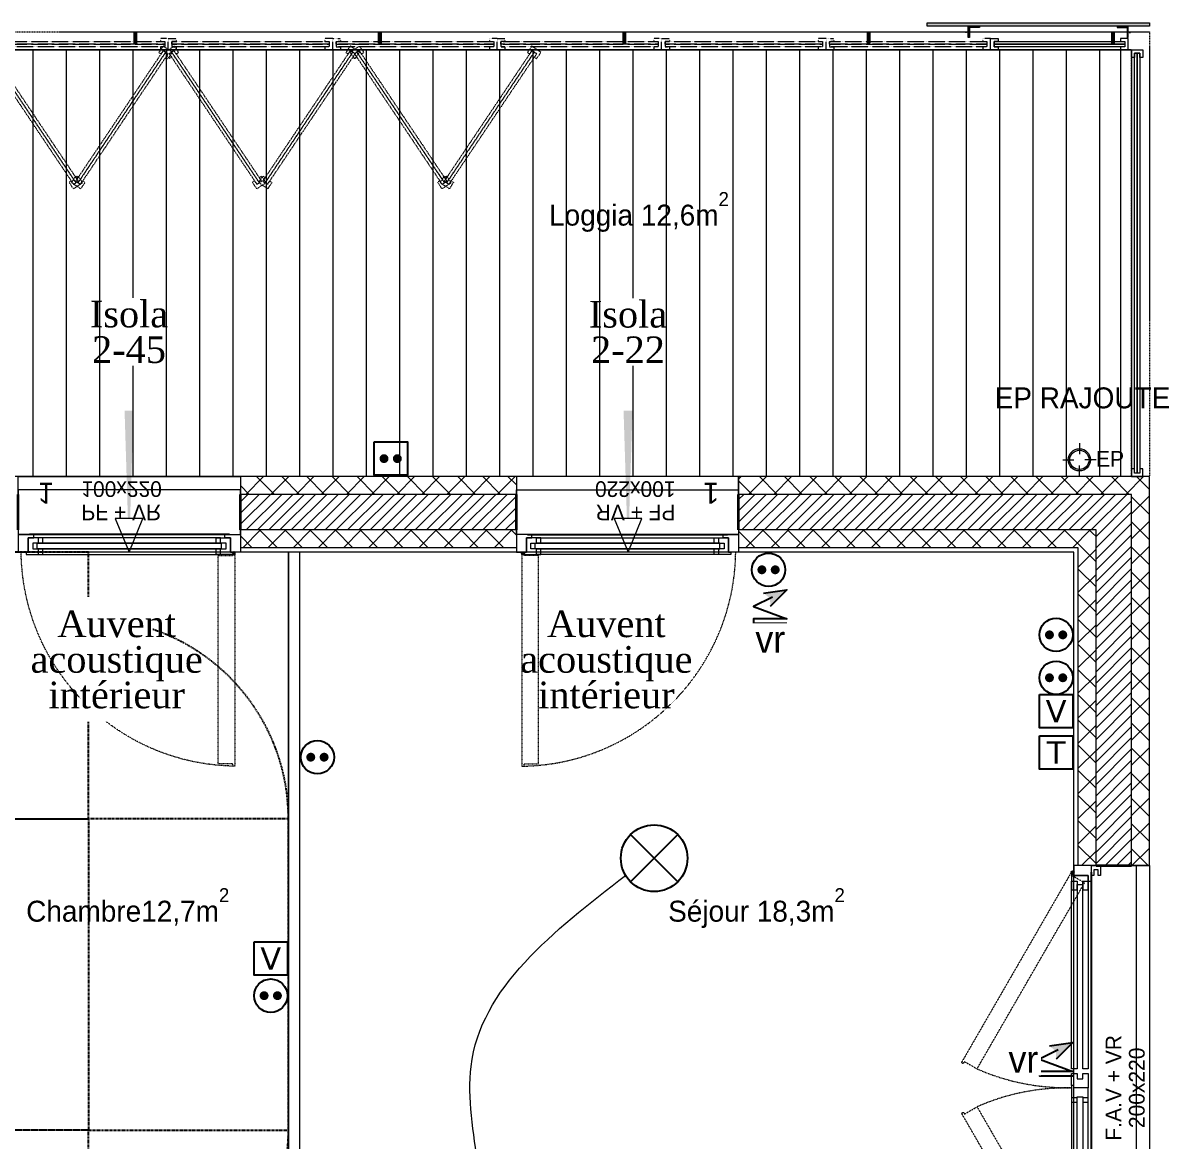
# Model space of a CAD drawing. Header units: centimetres. Extents: x 2191 to 12545, y -680 to 18662.
# Drawn here: x 10830 to 11346, y 9428 to 9930 of the extents above; entities that cross this region are included whole.
import ezdxf

# ---------------------------------------------------------------- set-up
doc = ezdxf.new("R2010")
doc.units = ezdxf.units.CM
for name, pattern in [('ACAD_ISO03W100', [0.295276, 0.11811, -0.177165]), ('INTERROMPU2', [0.75, 0.5, -0.25]), ('Style de ligne -11', [0.347222, 0.20828, -0.138942]), ('Style de ligne -12', [0.164042, 0.054681, -0.109361]), ('Style de ligne -13', [0.147638, 0.098425, -0.049213]), ('Style de ligne -14', [0.147638, 0.098425, -0.049213]), ('Style de ligne -17', [0.347222, 0.20828, -0.138942]), ('Style de ligne -18', [0.164042, 0.054681, -0.109361]), ('Style de ligne -5', [0.20828, 0.069425, -0.138855]), ('VW-01', [0.41656, 0.20828, -0.20828])]:
    doc.linetypes.add(name, pattern=pattern)
for name, color, linetype, lineweight in [('B BATI-lumon', 252, 'Continuous', 20), ('prlm-ELEC-CFA', 1, 'Continuous', 25), ('prlm-ELEC-CFO', 1, 'Continuous', 25)]:
    doc.layers.add(name, color=color, linetype=linetype, lineweight=lineweight)
for name, color, linetype in [('B GÈnÈral_Hatch', 252, 'Continuous'), ('B Général', 252, 'Continuous'), ('C ANNOTATIONS-prestations', 252, 'Continuous'), ('C ANNOTATIONS-texte', 252, 'Continuous'), ('D SURFACES-shab', 252, 'Continuous'), ('prlm-VMC', 93, 'Continuous')]:
    doc.layers.add(name, color=color, linetype=linetype)
doc.styles.add('Eurostile', font='Eurosti.TTF')
doc.styles.add('Eurostile (bold)', font='Eurostib.TTF')
doc.styles.add('prlm-elec-cfo', font='comic.ttf', dxfattribs={"height": 12})
doc.styles.add('prlm-vmc', font='pala.ttf', dxfattribs={"height": 14})
doc.styles.get("Standard").update_dxf_attribs({"font": 'isocp.shx', "height": 15})
pattern_1 = [(225, (-631.107, 4809.0284), (5.6568542, -5.6568542), []), (315, (-631.107, 4809.0284), (-5.6568542, -5.6568542), [])]
pattern_2 = [(45, (-631.1073, 4809.0284), (2.4253472, -2.6458333), [])]

# ---------------------------------------------------------------- blocks, each defined once
blk = doc.blocks.new('Groupe-50-1')
at = {"layer": 'B BATI-lumon', "linetype": 'ACAD_ISO03W100', "lineweight": 5, "flags": 128}
for points in [[(11748.97, 5114.39), (11752.47, 5114.39), (11752.47, 5113.15), (11750.55, 5113.15), (11750.55, 5110.64), (11752.47, 5110.64), (11752.47, 5109.39), (11748.97, 5109.39), (11748.97, 5113.39), (11748.97, 5113.39)], [(11750.55, 5113.15), (11821.39, 5113.15), (11821.39, 5111.9), (11750.55, 5111.9)], [(11750.55, 5111.9), (11821.39, 5111.9), (11821.39, 5110.65), (11750.55, 5110.65)], [(11822.97, 5114.39), (11819.47, 5114.39), (11819.47, 5113.15), (11821.39, 5113.15), (11821.39, 5110.64), (11819.47, 5110.64), (11819.47, 5109.39), (11822.97, 5109.39), (11822.97, 5113.39), (11822.97, 5113.39)]]:
    blk.add_lwpolyline(points, close=True, dxfattribs=at)
blk = doc.blocks.new('Groupe-51-1')
at = {"layer": 'B BATI-lumon', "linetype": 'ACAD_ISO03W100', "lineweight": 5, "flags": 128}
for points in [[(11674.97, 5114.39), (11678.47, 5114.39), (11678.47, 5113.15), (11676.55, 5113.15), (11676.55, 5110.64), (11678.47, 5110.64), (11678.47, 5109.39), (11674.97, 5109.39), (11674.97, 5113.39), (11674.97, 5113.39)], [(11676.55, 5113.15), (11747.39, 5113.15), (11747.39, 5111.9), (11676.55, 5111.9)], [(11676.55, 5111.9), (11747.39, 5111.9), (11747.39, 5110.65), (11676.55, 5110.65)], [(11748.97, 5114.39), (11745.47, 5114.39), (11745.47, 5113.15), (11747.39, 5113.15), (11747.39, 5110.64), (11745.47, 5110.64), (11745.47, 5109.39), (11748.97, 5109.39), (11748.97, 5113.39), (11748.97, 5113.39)]]:
    blk.add_lwpolyline(points, close=True, dxfattribs=at)
blk = doc.blocks.new('Groupe-52-1')
at = {"layer": 'B BATI-lumon', "linetype": 'ACAD_ISO03W100', "lineweight": 5, "flags": 128}
for points in [[(11600.97, 5114.39), (11604.47, 5114.39), (11604.47, 5113.15), (11602.55, 5113.15), (11602.55, 5110.64), (11604.47, 5110.64), (11604.47, 5109.39), (11600.97, 5109.39), (11600.97, 5113.39), (11600.97, 5113.39)], [(11602.55, 5113.15), (11673.39, 5113.15), (11673.39, 5111.9), (11602.55, 5111.9)], [(11602.55, 5111.9), (11673.39, 5111.9), (11673.39, 5110.65), (11602.55, 5110.65)], [(11674.97, 5114.39), (11671.47, 5114.39), (11671.47, 5113.15), (11673.39, 5113.15), (11673.39, 5110.64), (11671.47, 5110.64), (11671.47, 5109.39), (11674.97, 5109.39), (11674.97, 5113.39), (11674.97, 5113.39)]]:
    blk.add_lwpolyline(points, close=True, dxfattribs=at)
blk = doc.blocks.new('Groupe-53-1')
at = {"layer": 'B BATI-lumon', "linetype": 'ACAD_ISO03W100', "lineweight": 5, "flags": 128}
for points in [[(11526.97, 5114.39), (11530.47, 5114.39), (11530.47, 5113.15), (11528.55, 5113.15), (11528.55, 5110.64), (11530.47, 5110.64), (11530.47, 5109.39), (11526.97, 5109.39), (11526.97, 5113.39), (11526.97, 5113.39)], [(11528.55, 5113.15), (11599.39, 5113.15), (11599.39, 5111.9), (11528.55, 5111.9)], [(11528.55, 5111.9), (11599.39, 5111.9), (11599.39, 5110.65), (11528.55, 5110.65)], [(11600.97, 5114.39), (11597.47, 5114.39), (11597.47, 5113.15), (11599.39, 5113.15), (11599.39, 5110.64), (11597.47, 5110.64), (11597.47, 5109.39), (11600.97, 5109.39), (11600.97, 5113.39), (11600.97, 5113.39)]]:
    blk.add_lwpolyline(points, close=True, dxfattribs=at)
blk = doc.blocks.new('Groupe-54-1')
at = {"layer": 'B BATI-lumon', "linetype": 'ACAD_ISO03W100', "lineweight": 5, "flags": 128}
for points in [[(11452.97, 5114.39), (11456.47, 5114.39), (11456.47, 5113.15), (11454.55, 5113.15), (11454.55, 5110.64), (11456.47, 5110.64), (11456.47, 5109.39), (11452.97, 5109.39), (11452.97, 5113.39), (11452.97, 5113.39)], [(11454.55, 5113.15), (11525.39, 5113.15), (11525.39, 5111.9), (11454.55, 5111.9)], [(11454.55, 5111.9), (11525.39, 5111.9), (11525.39, 5110.65), (11454.55, 5110.65)], [(11526.97, 5114.39), (11523.47, 5114.39), (11523.47, 5113.15), (11525.39, 5113.15), (11525.39, 5110.64), (11523.47, 5110.64), (11523.47, 5109.39), (11526.97, 5109.39), (11526.97, 5113.39), (11526.97, 5113.39)]]:
    blk.add_lwpolyline(points, close=True, dxfattribs=at)
blk = doc.blocks.new('Groupe-63-1')
at = {"layer": 'B BATI-lumon', "linetype": 'ACAD_ISO03W100', "lineweight": 5, "flags": 128}
for points in [[(11447.12, 5111.04), (11449.07, 5108.13), (11448.04, 5107.44), (11446.97, 5109.03), (11444.89, 5107.64), (11445.96, 5106.04), (11444.92, 5105.34), (11442.97, 5108.25), (11446.29, 5110.48), (11446.29, 5110.48)], [(11445.93, 5108.34), (11485.43, 5049.52), (11484.39, 5048.83), (11444.89, 5107.64)], [(11446.97, 5109.03), (11486.47, 5050.22), (11485.43, 5049.52), (11445.93, 5108.34)], [(11488.38, 5049.6), (11486.43, 5052.51), (11485.39, 5051.82), (11486.47, 5050.22), (11484.39, 5048.83), (11483.32, 5050.42), (11482.27, 5049.72), (11484.23, 5046.82), (11487.55, 5049.05), (11487.55, 5049.05)]]:
    blk.add_lwpolyline(points, close=True, dxfattribs=at)
blk = doc.blocks.new('Groupe-64-1')
at = {"layer": 'B BATI-lumon', "linetype": 'ACAD_ISO03W100', "lineweight": 5, "flags": 128}
for points in [[(11525.84, 5108.34), (11486.34, 5049.52), (11485.3, 5050.22), (11524.8, 5109.03)], [(11526.88, 5107.64), (11487.38, 5048.83), (11486.34, 5049.52), (11525.84, 5108.34)], [(11524.65, 5111.04), (11522.7, 5108.13), (11523.73, 5107.44), (11524.8, 5109.03), (11526.88, 5107.64), (11525.81, 5106.04), (11526.85, 5105.34), (11528.8, 5108.25), (11525.48, 5110.48), (11525.48, 5110.48)], [(11483.39, 5049.6), (11485.35, 5052.51), (11486.38, 5051.82), (11485.3, 5050.22), (11487.38, 5048.83), (11488.45, 5050.42), (11489.5, 5049.72), (11487.55, 5046.82), (11484.23, 5049.05), (11484.23, 5049.05)]]:
    blk.add_lwpolyline(points, close=True, dxfattribs=at)
blk = doc.blocks.new('Groupe-65-1')
at = {"layer": 'B BATI-lumon', "linetype": 'Continuous', "lineweight": 5, "flags": 128}
for points in [[(11965.45, 5109.39), (11965.45, 5105.89), (11964.2, 5105.89), (11964.2, 5107.81), (11961.7, 5107.81), (11961.7, 5105.89), (11960.45, 5105.89), (11960.45, 5109.39), (11964.44, 5109.39), (11964.44, 5109.39)], [(11961.7, 4918.97), (11961.7, 5107.81), (11962.95, 5107.81), (11962.95, 4918.97)], [(11962.95, 4918.97), (11962.95, 5107.81), (11964.2, 5107.81), (11964.2, 4918.97)], [(11965.45, 4917.39), (11965.45, 4920.89), (11964.2, 4920.89), (11964.2, 4918.97), (11961.7, 4918.97), (11961.7, 4920.89), (11960.45, 4920.89), (11960.45, 4917.39), (11964.44, 4917.39), (11964.44, 4917.39)]]:
    blk.add_lwpolyline(points, close=True, dxfattribs=at)
blk = doc.blocks.new('Groupe-66-1')
at = {"layer": 'B BATI-lumon', "linetype": 'ACAD_ISO03W100', "lineweight": 5, "flags": 128}
for points in [[(11529.64, 5111.04), (11531.59, 5108.13), (11530.56, 5107.44), (11529.48, 5109.03), (11527.41, 5107.64), (11528.48, 5106.04), (11527.44, 5105.34), (11525.48, 5108.25), (11528.8, 5110.48), (11528.8, 5110.48)], [(11528.45, 5108.34), (11567.95, 5049.52), (11566.91, 5048.83), (11527.41, 5107.64)], [(11529.48, 5109.03), (11568.98, 5050.22), (11567.95, 5049.52), (11528.45, 5108.34)], [(11570.89, 5049.6), (11568.94, 5052.51), (11567.91, 5051.82), (11568.98, 5050.22), (11566.91, 5048.83), (11565.83, 5050.42), (11564.79, 5049.72), (11566.74, 5046.82), (11570.06, 5049.05), (11570.06, 5049.05)]]:
    blk.add_lwpolyline(points, close=True, dxfattribs=at)
blk = doc.blocks.new('Groupe-67-1')
at = {"layer": 'B BATI-lumon', "linetype": 'ACAD_ISO03W100', "lineweight": 5, "flags": 128}
for points in [[(11610.02, 5108.34), (11570.52, 5049.52), (11569.48, 5050.22), (11608.98, 5109.03)], [(11611.06, 5107.64), (11571.56, 5048.83), (11570.52, 5049.52), (11610.02, 5108.34)], [(11608.83, 5111.04), (11606.88, 5108.13), (11607.91, 5107.44), (11608.98, 5109.03), (11611.06, 5107.64), (11609.99, 5106.04), (11611.03, 5105.34), (11612.98, 5108.25), (11609.66, 5110.48), (11609.66, 5110.48)], [(11567.57, 5049.6), (11569.52, 5052.51), (11570.55, 5051.82), (11569.48, 5050.22), (11571.56, 5048.83), (11572.63, 5050.42), (11573.67, 5049.72), (11571.72, 5046.82), (11568.4, 5049.05), (11568.4, 5049.05)]]:
    blk.add_lwpolyline(points, close=True, dxfattribs=at)
blk = doc.blocks.new('Groupe-68-1')
at = {"layer": 'B BATI-lumon', "linetype": 'ACAD_ISO03W100', "lineweight": 5, "flags": 128}
for points in [[(11612.98, 5111.04), (11614.93, 5108.13), (11613.9, 5107.44), (11612.83, 5109.03), (11610.75, 5107.64), (11611.83, 5106.04), (11610.78, 5105.34), (11608.83, 5108.25), (11612.15, 5110.48), (11612.15, 5110.48)], [(11611.79, 5108.34), (11651.29, 5049.52), (11650.26, 5048.83), (11610.76, 5107.64)], [(11612.83, 5109.03), (11652.33, 5050.22), (11651.29, 5049.52), (11611.79, 5108.34)], [(11654.24, 5049.6), (11652.29, 5052.51), (11651.26, 5051.82), (11652.33, 5050.22), (11650.25, 5048.83), (11649.18, 5050.42), (11648.14, 5049.72), (11650.09, 5046.82), (11653.41, 5049.05), (11653.41, 5049.05)]]:
    blk.add_lwpolyline(points, close=True, dxfattribs=at)
blk = doc.blocks.new('Groupe-69-1')
at = {"layer": 'B BATI-lumon', "linetype": 'ACAD_ISO03W100', "lineweight": 5, "flags": 128}
for points in [[(11691.71, 5108.34), (11652.21, 5049.52), (11651.17, 5050.22), (11690.67, 5109.03)], [(11692.74, 5107.64), (11653.24, 5048.83), (11652.21, 5049.52), (11691.71, 5108.34)], [(11690.52, 5111.04), (11688.57, 5108.13), (11689.6, 5107.44), (11690.67, 5109.03), (11692.75, 5107.64), (11691.67, 5106.04), (11692.72, 5105.34), (11694.67, 5108.25), (11691.35, 5110.48), (11691.35, 5110.48)], [(11649.26, 5049.6), (11651.21, 5052.51), (11652.24, 5051.82), (11651.17, 5050.22), (11653.25, 5048.83), (11654.32, 5050.42), (11655.36, 5049.72), (11653.41, 5046.82), (11650.09, 5049.05), (11650.09, 5049.05)]]:
    blk.add_lwpolyline(points, close=True, dxfattribs=at)
blk = doc.blocks.new('Groupe-70-1')
at = {"layer": 'B BATI-lumon', "linetype": 'ACAD_ISO03W100', "lineweight": 5, "flags": 128}
for points in [[(11822.97, 5114.39), (11826.47, 5114.39), (11826.47, 5113.15), (11824.55, 5113.15), (11824.55, 5110.64), (11826.47, 5110.64), (11826.47, 5109.39), (11822.97, 5109.39), (11822.97, 5113.39), (11822.97, 5113.39)], [(11824.55, 5113.15), (11895.39, 5113.15), (11895.39, 5111.9), (11824.55, 5111.9)], [(11824.55, 5111.9), (11895.39, 5111.9), (11895.39, 5110.65), (11824.55, 5110.65)], [(11896.97, 5114.39), (11893.47, 5114.39), (11893.47, 5113.15), (11895.39, 5113.15), (11895.39, 5110.64), (11893.47, 5110.64), (11893.47, 5109.39), (11896.97, 5109.39), (11896.97, 5113.39), (11896.97, 5113.39)]]:
    blk.add_lwpolyline(points, close=True, dxfattribs=at)
blk = doc.blocks.new('Groupe-71-1')
at = {"layer": 'B BATI-lumon', "linetype": 'Continuous', "lineweight": 5, "flags": 128}
for points in [[(11896.97, 5114.39), (11900.47, 5114.39), (11900.47, 5113.15), (11898.55, 5113.15), (11898.55, 5110.64), (11900.47, 5110.64), (11900.47, 5109.39), (11896.97, 5109.39), (11896.97, 5113.39), (11896.97, 5113.39)], [(11898.55, 5113.15), (11957.37, 5113.15), (11957.37, 5111.9), (11898.55, 5111.9)], [(11898.55, 5111.9), (11957.37, 5111.9), (11957.37, 5110.65), (11898.55, 5110.65)], [(11958.95, 5114.39), (11955.45, 5114.39), (11955.45, 5113.15), (11957.37, 5113.15), (11957.37, 5110.64), (11955.45, 5110.64), (11955.45, 5109.39), (11958.95, 5109.39), (11958.95, 5113.39), (11958.95, 5113.39)]]:
    blk.add_lwpolyline(points, close=True, dxfattribs=at)
blk = doc.blocks.new('Groupe-124-1')
at = {"layer": 'B GÈnÈral_Hatch', "linetype": 'Continuous', "lineweight": 0, "true_color": 0xdddddd}
for points in [[(11511.59, 5117.39), (11512.69, 5117.39), (11512.69, 5112.39), (11511.59, 5112.39)], [(11621.59, 5117.39), (11622.69, 5117.39), (11622.69, 5112.39), (11621.59, 5112.39)], [(11731.59, 5117.39), (11732.69, 5117.39), (11732.69, 5112.39), (11731.59, 5112.39)], [(11841.59, 5117.39), (11842.69, 5117.39), (11842.69, 5112.39), (11841.59, 5112.39)], [(11951.59, 5117.39), (11952.69, 5117.39), (11952.69, 5112.39), (11951.59, 5112.39)]]:
    blk.add_hatch(color=254, dxfattribs=at).paths.add_polyline_path(points)
at = {"layer": 'B Général', "color": 7, "linetype": 'INTERROMPU2', "lineweight": 13, "flags": 128}
blk.add_lwpolyline([(11968.45, 4917.39), (11960.45, 4917.39), (11960.45, 5109.39), (11301.04, 5109.39), (11301.04, 5117.39), (11968.45, 5117.39)], close=True, dxfattribs=at)
at = {"layer": 'B Général', "color": 7, "linetype": 'Continuous', "lineweight": 5, "flags": 128}
for points in [[(11511.59, 5117.39), (11512.69, 5117.39), (11512.69, 5112.39), (11511.59, 5112.39)], [(11621.59, 5117.39), (11622.69, 5117.39), (11622.69, 5112.39), (11621.59, 5112.39)], [(11731.59, 5117.39), (11732.69, 5117.39), (11732.69, 5112.39), (11731.59, 5112.39)], [(11841.59, 5117.39), (11842.69, 5117.39), (11842.69, 5112.39), (11841.59, 5112.39)], [(11951.59, 5117.39), (11952.69, 5117.39), (11952.69, 5112.39), (11951.59, 5112.39)]]:
    blk.add_lwpolyline(points, close=True, dxfattribs=at)
at = {"layer": 'B BATI-lumon'}
for name in ['Groupe-54-1', 'Groupe-53-1', 'Groupe-52-1', 'Groupe-51-1', 'Groupe-50-1', 'Groupe-70-1', 'Groupe-71-1', 'Groupe-63-1', 'Groupe-64-1', 'Groupe-66-1', 'Groupe-67-1', 'Groupe-68-1', 'Groupe-69-1', 'Groupe-65-1']:
    blk.add_blockref(name, (0, 0), dxfattribs=at)
blk = doc.blocks.new('Groupe-132-1')
at = {"layer": 'B Général', "color": 7, "linetype": 'Continuous', "lineweight": 5}
for p, q in [((11316.04, 5109.39), (11316.04, 4917.39)), ((11331.04, 5109.39), (11331.04, 4917.39)), ((11346.04, 5109.39), (11346.04, 4917.39)), ((11361.04, 5109.39), (11361.04, 4917.39)), ((11376.04, 5109.39), (11376.04, 4917.39)), ((11391.04, 5109.39), (11391.04, 4917.39)), ((11406.04, 5109.39), (11406.04, 4917.39)), ((11421.04, 5109.39), (11421.04, 4917.39)), ((11436.04, 5109.39), (11436.04, 4917.39)), ((11451.04, 5109.39), (11451.04, 4917.39)), ((11466.04, 5109.39), (11466.04, 4917.39)), ((11481.04, 5109.39), (11481.04, 4917.39)), ((11496.04, 5109.39), (11496.04, 4917.39)), ((11511.04, 5109.39), (11511.04, 4917.39)), ((11526.04, 5109.39), (11526.04, 4917.39)), ((11541.04, 5109.39), (11541.04, 4917.39)), ((11556.04, 5109.39), (11556.04, 4917.39)), ((11571.04, 5109.39), (11571.04, 4917.39)), ((11586.04, 5109.39), (11586.04, 4917.39)), ((11601.04, 5109.39), (11601.04, 4917.39)), ((11616.04, 5109.39), (11616.04, 4917.39)), ((11631.04, 5109.39), (11631.04, 4917.39)), ((11646.04, 5109.39), (11646.04, 4917.39)), ((11661.04, 5109.39), (11661.04, 4917.39)), ((11676.04, 5109.39), (11676.04, 4917.39)), ((11691.04, 5109.39), (11691.04, 4917.39)), ((11706.04, 5109.39), (11706.04, 4917.39)), ((11721.04, 5109.39), (11721.04, 4917.39)), ((11736.04, 5109.39), (11736.04, 4917.39)), ((11751.04, 5109.39), (11751.04, 4917.39)), ((11766.04, 5109.39), (11766.04, 4917.39)), ((11781.04, 5109.39), (11781.04, 4917.39)), ((11796.04, 5109.39), (11796.04, 4917.39)), ((11811.04, 5109.39), (11811.04, 4917.39)), ((11826.04, 5109.39), (11826.04, 4917.39)), ((11841.04, 5109.39), (11841.04, 4917.39)), ((11856.04, 5109.39), (11856.04, 4917.39)), ((11871.04, 5109.39), (11871.04, 4917.39)), ((11886.04, 5109.39), (11886.04, 4917.39)), ((11901.04, 5109.39), (11901.04, 4917.39)), ((11916.04, 5109.39), (11916.04, 4917.39)), ((11931.04, 5109.39), (11931.04, 4917.39)), ((11946.04, 5109.39), (11946.04, 4917.39))]:
    blk.add_line(p, q, dxfattribs=at)
at = {"layer": 'B Général', "color": 7, "linetype": 'Continuous', "lineweight": 5, "flags": 128}
blk.add_lwpolyline([(11301.04, 5109.39), (11960.45, 5109.39), (11960.45, 4917.39), (11301.04, 4917.39)], close=True, dxfattribs=at)
blk = doc.blocks.new('PF 100.220 + VR')
at = {"layer": 'B Général', "color": 7, "linetype": 'Continuous', "lineweight": 13}
for p, q in [((-50, 7), (-50, 17)), ((50, 7), (50, 17))]:
    blk.add_line(p, q, dxfattribs=at)
at = {"layer": 'B Général', "color": 7, "linetype": 'Continuous', "lineweight": 35}
for p, q in [((-50, 7), (-50, -9)), ((50, 7), (50, -9))]:
    blk.add_line(p, q, dxfattribs=at)
at = {"layer": 'B Général'}
blk.add_line((45, 9), (-45, 9), dxfattribs=at)
at = {"layer": 'B Général', "color": 7, "linetype": 'Style de ligne -14', "lineweight": 5, "flags": 128}
blk.add_lwpolyline([(47.5, 113.27), (46.5, 113.27), (46.5, 112.27), (40, 112.27), (40, 18.5), (46.5, 18.5), (46.5, 17.5), (47.5, 17.5)], close=True, dxfattribs=at)
at = {"layer": 'B Général', "lineweight": 5, "flags": 128}
for points in [[(-43, 10.5), (-43, 9), (-50, 9), (-50, 17), (-45.5, 17), (-45.5, 10.5)], [(-43.5, 15.5), (43.5, 15.5), (43.5, 13), (-43.5, 13)], [(-41, 18), (41, 18), (41, 15.5), (-41, 15.5)], [(43, 10.5), (43, 9), (50, 9), (50, 17), (45.5, 17), (45.5, 10.5)], [(-41, 13), (41, 13), (41, 10.5), (-41, 10.5)]]:
    blk.add_lwpolyline(points, close=True, dxfattribs=at)
at = {"layer": 'B Général', "color": 7, "linetype": 'Continuous', "lineweight": 5, "flags": 128}
for points in [[(-39, 15.5), (-41.5, 15.5), (-41.5, 13), (-39, 13), (-39, 10.5), (-45.5, 10.5), (-45.5, 17), (-46.5, 17), (-46.5, 18), (-39, 18)], [(39, 15.5), (41.5, 15.5), (41.5, 13), (39, 13), (39, 10.5), (45.5, 10.5), (45.5, 17), (46.5, 17), (46.5, 18), (39, 18)]]:
    blk.add_lwpolyline(points, close=True, dxfattribs=at)
at = {"layer": 'B Général', "color": 7, "linetype": 'Style de ligne -17', "lineweight": 5, "flags": 128}
blk.add_lwpolyline([(-50, 9), (50, 9), (50, -11), (-50, -11)], close=True, dxfattribs=at)
at = {"layer": 'B Général', "lineweight": 13, "flags": 128}
blk.add_lwpolyline([(-50, -9), (-50, -17), (50, -17), (50, -9)], dxfattribs=at)
at = {"layer": 'B Général'}
blk.add_circle((47, 17.5), 0.5, dxfattribs=at)
at = {"layer": 'B Général', "color": 7, "linetype": 'Style de ligne -18', "lineweight": 5}
blk.add_arc((48.78, 15.78), 97.5, 90.8973, 179.2823, dxfattribs=at)
at = {"layer": 'B Général', "insert": (-21.61, 2.65), "char_height": 7.059, "attachment_point": 1, "rotation": 360, "line_spacing_factor": 0.894142, "style": 'Eurostile'}
blk.add_mtext('PF + VR', dxfattribs=at)
at = {"layer": 'C ANNOTATIONS-prestations', "attachment_point": 1, "rotation": 360, "line_spacing_factor": 0.894142}
for s, insert, char_height, style in [('1', (-41.14, -4.77), 9.41, 'Eurostile (bold)'), ('100x220', (-21.61, -7.83), 7.059, 'Eurostile')]:
    blk.add_mtext(s, dxfattribs=dict(at, insert=insert, char_height=char_height, style=style))
blk = doc.blocks.new('F 200.220 (all. vitrée fixe + VR)')
at = {"layer": 'B Général', "color": 7, "linetype": 'Continuous', "lineweight": 13}
for p, q in [((-100, 7), (-100, 17)), ((100, 7), (100, 17))]:
    blk.add_line(p, q, dxfattribs=at)
at = {"layer": 'B Général', "color": 7, "linetype": 'Continuous', "lineweight": 35}
for p, q in [((-100, 7), (-100, -9)), ((100, 7), (100, -9))]:
    blk.add_line(p, q, dxfattribs=at)
at = {"layer": 'B Général'}
blk.add_line((-93, 9), (97, 9), dxfattribs=at)
at = {"layer": 'B Général', "color": 7, "linetype": 'Style de ligne -13', "lineweight": 5, "flags": 128}
for points in [[(-11.43, 67.53), (-10.93, 66.67), (-11.8, 66.17), (-8.55, 60.54), (-92.2, 12.19), (-95.45, 17.82), (-96.32, 17.32), (-96.82, 18.18)], [(11.43, 67.53), (10.93, 66.67), (11.8, 66.17), (8.55, 60.54), (92.2, 12.19), (95.45, 17.82), (96.32, 17.32), (96.82, 18.18)]]:
    blk.add_lwpolyline(points, close=True, dxfattribs=at)
at = {"layer": 'B Général', "lineweight": 5, "flags": 128}
for points in [[(-93, 10.5), (-93, 9), (-100, 9), (-100, 17), (-95.5, 17), (-95.5, 10.5)], [(-4.5, 18), (-89, 18), (-89, 15.5), (-4.5, 15.5)], [(8.5, 18), (93, 18), (93, 15.5), (8.5, 15.5)], [(93, 10.5), (93, 9), (100, 9), (100, 17), (95.5, 17), (95.5, 10.5)], [(-4.5, 13), (-89, 13), (-89, 10.5), (-4.5, 10.5)], [(8.5, 13), (93, 13), (93, 10.5), (8.5, 10.5)], [(-100, 9), (-100, 5), (-95.5, 5), (-95.5, 6), (-98, 6), (-98, 8), (-95.5, 8), (-95.5, 9)], [(100, 9), (100, 5), (95.5, 5), (95.5, 6), (98, 6), (98, 8), (95.5, 8), (95.5, 9)]]:
    blk.add_lwpolyline(points, close=True, dxfattribs=at)
at = {"layer": 'B Général', "color": 7, "linetype": 'Continuous', "lineweight": 5, "flags": 128}
for points in [[(-89, 15.5), (-91.5, 15.5), (-91.5, 13), (-89, 13), (-89, 10.5), (-95.5, 10.5), (-95.5, 17), (-96.5, 17), (-96.5, 18), (-89, 18)], [(-6.5, 15.5), (-4, 15.5), (-4, 13), (-6.5, 13), (-6.5, 10.5), (0, 10.5), (0, 17), (1, 17), (1, 18), (-6.5, 18)], [(6.5, 15.5), (4, 15.5), (4, 13), (6.5, 13), (6.5, 10.5), (0, 10.5), (0, 17), (1, 17), (1, 18), (6.5, 18)], [(89, 15.5), (91.5, 15.5), (91.5, 13), (89, 13), (89, 10.5), (95.5, 10.5), (95.5, 17), (96.5, 17), (96.5, 18), (89, 18)]]:
    blk.add_lwpolyline(points, close=True, dxfattribs=at)
at = {"layer": 'B Général', "color": 7, "linetype": 'Style de ligne -11', "lineweight": 5, "flags": 128}
blk.add_lwpolyline([(-100, 9), (100, 9), (100, -11), (-100, -11)], close=True, dxfattribs=at)
at = {"layer": 'B Général', "lineweight": 13, "flags": 128}
blk.add_lwpolyline([(100, -9), (100, -17), (-100, -17), (-100, -9)], dxfattribs=at)
at = {"layer": 'B Général'}
for centre in [(-97, 17.5), (97, 17.5)]:
    blk.add_circle(centre, 0.5, dxfattribs=at)
at = {"layer": 'B Général', "color": 7, "linetype": 'Style de ligne -12', "lineweight": 5}
for centre, start, end in [((-98.46, 20.64), 358.4642, 23.9307), ((98.46, 20.64), 156.0693, 181.5358)]:
    blk.add_arc(centre, 98.37, start, end, dxfattribs=at)
at = {"layer": 'B Général', "insert": (0, 2.65), "char_height": 7.059, "attachment_point": 2, "rotation": 360, "line_spacing_factor": 0.894142, "style": 'Eurostile'}
blk.add_mtext('F.A.V + VR', dxfattribs=at)
at = {"layer": 'C ANNOTATIONS-prestations', "rotation": 360, "line_spacing_factor": 0.894142}
for s, insert, char_height, attachment_point, style in [('9', (-91.14, -4.77), 9.41, 1, 'Eurostile (bold)'), ('200x220', (0, -7.82), 7.059, 2, 'Eurostile')]:
    blk.add_mtext(s, dxfattribs=dict(at, insert=insert, char_height=char_height, attachment_point=attachment_point, style=style))
blk = doc.blocks.new('Groupe-161-1')
at = {"layer": 'B GÈnÈral_Hatch', "linetype": 'Continuous', "lineweight": 0, "true_color": 0xdddddd}
for points in [[(11868.45, 5121.44), (11968.45, 5121.44), (11968.45, 5119.94), (11868.45, 5119.94)], [(11886.98, 5116.1), (11886.98, 5119.94), (11891.98, 5119.94), (11891.98, 5119.44), (11887.48, 5119.44), (11887.48, 5114.94), (11886.98, 5114.94)], [(11958.95, 5116.1), (11958.95, 5119.94), (11953.95, 5119.94), (11953.95, 5119.44), (11958.45, 5119.44), (11958.45, 5114.94), (11958.95, 5114.94)]]:
    blk.add_hatch(color=254, dxfattribs=at).paths.add_polyline_path(points)
at = {"layer": 'B Général', "color": 7, "linetype": 'Style de ligne -5', "lineweight": 5}
for p, q in [((11887.48, 5117.19), (11885.77, 5117.19)), ((11958.45, 5117.19), (11960.16, 5117.19))]:
    blk.add_line(p, q, dxfattribs=at)
at = {"layer": 'B Général', "color": 7, "linetype": 'Continuous', "lineweight": 5, "flags": 128}
for points in [[(11868.45, 5121.44), (11968.45, 5121.44), (11968.45, 5119.94), (11868.45, 5119.94)], [(11886.98, 5116.1), (11886.98, 5119.94), (11891.98, 5119.94), (11891.98, 5119.44), (11887.48, 5119.44), (11887.48, 5114.94), (11886.98, 5114.94)], [(11958.95, 5116.1), (11958.95, 5119.94), (11953.95, 5119.94), (11953.95, 5119.44), (11958.45, 5119.44), (11958.45, 5114.94), (11958.95, 5114.94)]]:
    blk.add_lwpolyline(points, close=True, dxfattribs=at)
blk = doc.blocks.new('EP')
at = {"layer": 'B GÈnÈral_Hatch', "linetype": 'Continuous', "lineweight": 0}
h = blk.add_hatch(color=7, dxfattribs=at)
edge = h.paths.add_edge_path()
edge.add_arc((0, 0), 5, 0, 180, ccw=False)
edge.add_arc((0, 0), 5, 180, 360, ccw=False)
edge = h.paths.add_edge_path()
edge.add_arc((0, 0), 4.33, 0, 180, ccw=False)
edge.add_arc((0, 0), 4.33, 180, 360, ccw=False)
at = {"layer": 'B Général', "color": 7, "linetype": 'Continuous', "lineweight": 5}
for p, q in [((0, 7.5), (0, 2.5)), ((-7.5, 0), (-2.5, 0)), ((7.5, 0), (2.5, 0)), ((0, -7.5), (0, -2.5))]:
    blk.add_line(p, q, dxfattribs=at)
at = {"layer": 'B Général', "color": 7, "linetype": 'Continuous', "lineweight": 5, "flags": 128}
for points in [[(-5, 0, -1), (5, 0, -1)], [(-4.33, 0, -1), (4.33, 0, -1)]]:
    blk.add_lwpolyline(points, format="xyb", close=True, dxfattribs=at)
at = {"layer": 'C ANNOTATIONS-prestations', "insert": (7.5, 3.99), "char_height": 7.059, "attachment_point": 1, "line_spacing_factor": 0.894142, "style": 'Eurostile'}
blk.add_mtext('EP', dxfattribs=at)
blk = doc.blocks.new('xi.EA')
at = {"layer": 'prlm-VMC', "color": 0, "linetype": 'ByBlock', "lineweight": 5, "flags": 128}
blk.add_lwpolyline([(-6.17, -15), (6.17, -15), (0, 0)], close=True, dxfattribs=at)
at = {"layer": 'prlm-VMC', "color": 0, "linetype": 'ByBlock', "lineweight": -2, "flags": 128}
blk.add_lwpolyline([(0, -15, 1, 4, 0), (0, -63.63, 1, 1, 0)], format="xyseb", dxfattribs=at)
at = {"layer": 'prlm-VMC', "color": 0, "linetype": 'ByBlock', "lineweight": 5}
blk.add_solid([(0, 0), (6.17, -15), (-6.17, -15), (0, 0)], dxfattribs=at)
blk = doc.blocks.new('xi.PC-EXT')
at = {"layer": 'prlm-ELEC-CFO', "color": 0, "linetype": 'ByBlock', "lineweight": -2, "flags": 128}
blk.add_lwpolyline([(-7.5, 7.5), (7.5, 7.5), (7.5, -7.5), (-7.5, -7.5)], close=True, dxfattribs=at)
at = {"layer": 'prlm-ELEC-CFO', "color": 0, "linetype": 'ByBlock', "lineweight": 5, "const_width": 2}
for points in [[(-4, 0, 1), (-2, 0, 1)], [(2, 0, 1), (4, 0, 1)]]:
    blk.add_lwpolyline(points, format="xyb", close=True, dxfattribs=at)
blk = doc.blocks.new('xi.PC')
at = {"color": 0, "lineweight": 5}
blk.add_wipeout([(-7.5, -7.5), (7.5, -7.5), (7.5, 7.5), (-7.5, 7.5)], dxfattribs=at).dxf.layer = 'prlm-ELEC-CFO'
at = {"layer": 'prlm-ELEC-CFO', "color": 0, "linetype": 'ByBlock', "lineweight": 5, "const_width": 2}
for points in [[(-4, 0, 1), (-2, 0, 1)], [(2, 0, 1), (4, 0, 1)]]:
    blk.add_lwpolyline(points, format="xyb", close=True, dxfattribs=at)
at = {"layer": 'prlm-ELEC-CFO', "color": 0, "linetype": 'ByBlock', "lineweight": -2}
blk.add_circle((0, 0), 7.5, dxfattribs=at)
blk = doc.blocks.new('xi.TV')
at = {"layer": 'prlm-ELEC-CFA', "color": 0, "linetype": 'ByBlock', "lineweight": -2, "flags": 128}
blk.add_lwpolyline([(-7.5, 7.5), (7.5, 7.5), (7.5, -7.5), (-7.5, -7.5)], close=True, dxfattribs=at)
at = {"layer": 'prlm-ELEC-CFA', "color": 0, "linetype": 'ByBlock', "insert": (0, 0), "char_height": 10, "width": 11.36, "attachment_point": 5}
blk.add_mtext('{\\fVerdana|b0|i0|c0|p34;V}', dxfattribs=at)
blk = doc.blocks.new('xi.PTCE')
at = {"layer": 'prlm-ELEC-CFO', "color": 0}
for points in [[(-10.61, 10.61), (10.61, -10.61)], [(10.61, 10.61), (-10.61, -10.61)]]:
    blk.add_lwpolyline(points, dxfattribs=at)
at = {"layer": 'prlm-ELEC-CFO', "color": 0, "linetype": 'ByBlock'}
blk.add_circle((0, 0), 15, dxfattribs=at)
blk = doc.blocks.new('xi.TEL')
at = {"layer": 'prlm-ELEC-CFA', "color": 0, "linetype": 'ByBlock', "lineweight": -2, "flags": 128}
blk.add_lwpolyline([(-7.5, 7.5), (7.5, 7.5), (7.5, -7.5), (-7.5, -7.5)], close=True, dxfattribs=at)
at = {"layer": 'prlm-ELEC-CFA', "color": 0, "linetype": 'ByBlock', "insert": (0, 0), "char_height": 10, "width": 11.36, "attachment_point": 5}
blk.add_mtext('{\\fVerdana|b0|i0|c0|p34;T}', dxfattribs=at)
blk = doc.blocks.new('xi.VR')
at = {"layer": 'prlm-ELEC-CFO', "lineweight": 5}
blk.add_hatch(color=0, dxfattribs=at).paths.add_polyline_path([(-3, 6), (-0.1, 3.7), (0, 0), (7.5, 7.5)])
at = {"layer": 'prlm-ELEC-CFO', "color": 0}
for points in [[(-3, 6), (7.5, 7.5), (0, 0)], [(0.95, 4.23), (-7.5, 0), (7.5, -5.5), (-7.5, -5.5), (-7.5, -7.5), (7.5, -7.5)]]:
    blk.add_lwpolyline(points, dxfattribs=at)
blk = doc.blocks.new('Groupe-134-1')
at = {"layer": 'B Général', "color": 7, "linetype": 'VW-01', "lineweight": 5}
blk.add_line((70, -99.99), (-70, -65.35), dxfattribs=at)
at = {"layer": 'B Général', "linetype": 'VW-01', "flags": 128}
for points in [[(-70, 50), (70, 50), (70, -140), (-70, -140)], [(-70, -99.99), (70, -99.99), (70, -140), (-70, -140)]]:
    blk.add_lwpolyline(points, close=True, dxfattribs=at)
blk = doc.blocks.new('Lit 140.190_PMR 1')
at = {"layer": 'B Général', "color": 154, "linetype": 'VW-01', "true_color": 0x0053a6, "flags": 128}
for points in [[(-70, 50), (70, 50), (70, 140), (-70, 140)], [(-70, -140), (-70, 50), (-190, 50), (-190, -140)], [(190, -140), (190, 50), (70, 50), (70, -140)]]:
    blk.add_lwpolyline(points, close=True, dxfattribs=at)
at = {"layer": 'B Général', "color": 154, "linetype": 'VW-01', "true_color": 0x0053a6}
for centre, start, end in [((-70, 50), 90, 180), ((70, 50), 0, 90)]:
    blk.add_arc(centre, 90, start, end, dxfattribs=at)
at = {"layer": 'B Général'}
blk.add_blockref('Groupe-134-1', (0, 0), dxfattribs=at)

msp = doc.modelspace()

# ---------------------------------------------------------------- hatches: boundary and pattern name
at = {"layer": 'B GÈnÈral_Hatch', "linetype": 'Continuous', "lineweight": 5, "true_color": 0x808080}
h = msp.add_hatch(dxfattribs=at)
h.set_pattern_fill('02_ISOLANT', color=8, angle=180, style=0, pattern_type=2)
h.set_pattern_definition(pattern_1)
h.paths.add_polyline_path([(11052.49, 9718.42), (11052.49, 9726.42), (10928.34, 9726.42), (10928.34, 9718.42)])
h = msp.add_hatch(dxfattribs=at)
h.set_pattern_fill('02_ISOLANT', color=8, angle=180, style=0, pattern_type=2)
h.set_pattern_definition(pattern_1)
h.paths.add_polyline_path([(11329.34, 9718.42), (11337.34, 9726.42), (11152.49, 9726.42), (11152.49, 9718.42)])
h = msp.add_hatch(dxfattribs=at)
h.set_pattern_fill('02_ISOLANT', color=8, angle=90, style=0, pattern_type=2)
h.set_pattern_definition([(135, (-631.107, 4809.0284), (-5.6568542, -5.6568542), []), (225, (-631.107, 4809.0284), (-5.6568542, 5.6568542), [])])
h.paths.add_polyline_path([(11329.34, 9551.46), (11337.34, 9551.46), (11337.34, 9726.42), (11329.34, 9718.42)])
at = {"layer": 'B GÈnÈral_Hatch', "linetype": 'Continuous', "lineweight": 5}
h = msp.add_hatch(dxfattribs=at)
h.set_pattern_fill('50_BETON', style=0, pattern_type=2)
h.set_pattern_definition(pattern_2)
h.paths.add_polyline_path([(11052.49, 9702.42), (11052.49, 9718.42), (10928.34, 9718.42), (10928.34, 9702.42)])
h = msp.add_hatch(dxfattribs=at)
h.set_pattern_fill('50_BETON', style=0, pattern_type=2)
h.set_pattern_definition(pattern_2)
h.paths.add_polyline_path([(11313.34, 9702.42), (11329.34, 9718.42), (11152.49, 9718.42), (11152.49, 9702.42)])
h = msp.add_hatch(dxfattribs=at)
h.set_pattern_fill('50_BETON', style=0, pattern_type=2)
h.set_pattern_definition(pattern_2)
h.paths.add_polyline_path([(11313.34, 9551.46), (11329.34, 9551.46), (11329.34, 9718.42), (11313.34, 9702.42)])
at = {"layer": 'B GÈnÈral_Hatch', "linetype": 'Continuous', "lineweight": 5, "true_color": 0x808080}
h = msp.add_hatch(dxfattribs=at)
h.set_pattern_fill('02_ISOLANT', color=8, angle=180, style=0, pattern_type=2)
h.set_pattern_definition(pattern_1)
h.paths.add_polyline_path([(11052.49, 9694.42), (11052.49, 9702.42), (10928.34, 9702.42), (10928.34, 9694.42)])
h = msp.add_hatch(dxfattribs=at)
h.set_pattern_fill('02_ISOLANT', color=8, angle=180, style=0, pattern_type=2)
h.set_pattern_definition(pattern_1)
h.paths.add_polyline_path([(11305.34, 9694.42), (11313.34, 9702.42), (11152.49, 9702.42), (11152.49, 9694.42)])
h = msp.add_hatch(dxfattribs=at)
h.set_pattern_fill('02_ISOLANT', color=8, angle=90, style=0, pattern_type=2)
h.set_pattern_definition([(135, (-631.107, 4809.0284), (-5.6568542, -5.6568542), []), (225, (-631.107, 4809.0284), (-5.6568542, 5.6568542), [])])
h.paths.add_polyline_path([(11305.34, 9551.46), (11313.34, 9551.46), (11313.34, 9702.42), (11305.34, 9694.42)])

# ---------------------------------------------------------------- linework, layer by layer
at = {"layer": 'B Général', "color": 7, "linetype": 'Continuous', "lineweight": 5}
for p, q in [((11052.49, 9726.42), (10928.34, 9726.42)), ((11337.34, 9726.42), (11152.49, 9726.42)), ((11337.34, 9551.46), (11337.34, 9726.42)), ((11052.49, 9718.42), (10928.34, 9718.42)), ((11329.34, 9718.42), (11152.49, 9718.42)), ((11329.34, 9551.46), (11329.34, 9718.42)), ((11052.49, 9702.42), (10928.34, 9702.42)), ((11313.34, 9702.42), (11152.49, 9702.42)), ((11313.34, 9551.46), (11313.34, 9702.42)), ((11052.49, 9694.42), (10928.34, 9694.42)), ((11052.49, 9694.42), (10928.34, 9694.42)), ((11052.49, 9692.42), (10928.34, 9692.42)), ((10949.93, 9692.42), (10949.93, 9312.42)), ((10954.93, 9692.42), (10954.93, 9297.42)), ((11305.34, 9694.42), (11152.49, 9694.42)), ((11305.34, 9694.42), (11152.49, 9694.42)), ((11303.34, 9692.42), (11152.49, 9692.42)), ((11303.34, 9551.46), (11303.34, 9692.42)), ((11305.34, 9551.46), (11305.34, 9694.42)), ((11305.34, 9551.46), (11305.34, 9694.42))]:
    msp.add_line(p, q, dxfattribs=at)
at = {"layer": 'B Général', "color": 7, "linetype": 'Continuous', "lineweight": 13}
for p, q in [((10928.34, 9726.42), (10928.34, 9692.42)), ((11052.49, 9726.42), (10928.34, 9726.42)), ((11052.49, 9726.42), (11052.49, 9692.42)), ((11152.49, 9726.42), (11152.49, 9692.42)), ((11337.34, 9726.42), (11152.49, 9726.42)), ((11337.34, 9551.46), (11337.34, 9726.42)), ((11052.49, 9692.42), (10928.34, 9692.42)), ((10949.93, 9692.42), (10949.93, 9297.42)), ((10954.93, 9692.42), (10954.93, 9297.42)), ((11303.34, 9692.42), (11152.49, 9692.42)), ((11303.34, 9551.46), (11303.34, 9692.42)), ((11337.34, 9551.46), (11303.34, 9551.46))]:
    msp.add_line(p, q, dxfattribs=at)
at = {"layer": 'B Général', "color": 7, "linetype": 'Continuous', "lineweight": 18}
for p, q in [((11052.49, 9718.42), (10928.34, 9718.42)), ((11329.34, 9718.42), (11152.49, 9718.42)), ((11329.34, 9551.46), (11329.34, 9718.42)), ((11052.49, 9702.42), (10928.34, 9702.42)), ((11313.34, 9702.42), (11152.49, 9702.42)), ((11313.34, 9551.46), (11313.34, 9702.42))]:
    msp.add_line(p, q, dxfattribs=at)
at = {"layer": 'D SURFACES-shab', "color": 30, "linetype": 'Continuous', "lineweight": 5, "true_color": 0xff6633, "flags": 128}
msp.add_lwpolyline([(11324.34, 9726.42), (10669.93, 9726.42), (10669.93, 9918.42), (11324.34, 9918.42)], close=True, dxfattribs=at)
at = {"layer": 'D SURFACES-shab', "lineweight": 18, "flags": 128}
for points in [[(10949.93, 9312.42), (10949.93, 9692.42), (10669.93, 9692.42), (10669.93, 9154.39), (10783.34, 9154.39), (10783.34, 9221.39), (10813.34, 9221.39), (10813.34, 9312.42)], [(11049.93, 9154.42), (11303.34, 9154.42), (11303.34, 9692.42), (10954.93, 9692.42), (10954.93, 9199.42), (11049.93, 9199.42)]]:
    msp.add_lwpolyline(points, close=True, dxfattribs=at)
at = {"layer": 'prlm-ELEC-CFO', "lineweight": 13}
msp.add_spline([(10963.71, 9316.01), (11035.59, 9373.09), (11032.08, 9461.1), (11101.64, 9547.03)], degree=3, dxfattribs=at)

# ---------------------------------------------------------------- block references
at = {"layer": 'B BATI-lumon', "color": 7}
msp.add_blockref('Groupe-124-1', (-631.11, 4809.03), dxfattribs=at)
at = {"layer": 'B Général', "color": 7}
for name, p in [('Groupe-161-1', (-631.11, 4809.03)), ('Groupe-132-1', (-631.11, 4809.03)), ('EP', (11305.87, 9733.92))]:
    msp.add_blockref(name, p, dxfattribs=at)
at = {"layer": 'B Général', "color": 7, "xscale": -1, "rotation": 180}
msp.add_blockref('PF 100.220 + VR', (10878.34, 9709.42), dxfattribs=at)
at = {"layer": 'B Général', "color": 7}
for name, p, rotation in [('PF 100.220 + VR', (11102.49, 9709.42), 180), ('Lit 140.190_PMR 1', (10809.93, 9502.42), 270), ('F 200.220 (all. vitrée fixe + VR)', (11320.34, 9451.46), 90)]:
    msp.add_blockref(name, p, dxfattribs=dict(at, rotation=rotation))
at = {"layer": 'prlm-ELEC-CFA'}
msp.add_blockref('xi.TEL', (11295.38, 9602.34), dxfattribs=at)
at = {"layer": 'prlm-ELEC-CFO'}
for name, p in [('xi.PC-EXT', (10995.93, 9734.48)), ('xi.PTCE', (11114.5, 9554.75)), ('xi.VR', (11295.38, 9464.29))]:
    msp.add_blockref(name, p, dxfattribs=at)
at = {"layer": 'prlm-VMC', "rotation": 180}
for p in [(10878.18, 9692.48), (11102.73, 9692.48)]:
    msp.add_blockref('xi.EA', p, dxfattribs=at)

# ---------------------------------------------------------------- texts
at = {"layer": 'C ANNOTATIONS-texte', "color": 7, "insert": (11148.14, 9854.37), "char_height": 9.412, "width": 264, "attachment_point": 3, "line_spacing_factor": 0.894142, "style": 'Eurostile'}
msp.add_mtext('Loggia 12,6m{\\H0.6667x;\\S2^ ;}', dxfattribs=at)
at = {"layer": 'C ANNOTATIONS-texte', "color": 96, "true_color": 0x008000, "insert": (11307.25, 9756.97), "char_height": 9.412, "attachment_point": 8, "line_spacing_factor": 0.894142, "style": 'Eurostile'}
msp.add_mtext('EP RAJOUTE ', dxfattribs=at)
at = {"layer": 'C ANNOTATIONS-texte', "char_height": 9.412, "attachment_point": 1, "line_spacing_factor": 0.894142, "style": 'Eurostile'}
for s, insert, width in [('Chambre12,7m{\\H0.6667x;\\S2^ ;}', (10831.89, 9541.26), 211.846), ('Séjour 18,3m{\\H0.6667x;\\S2^ ;}', (11120.79, 9541.26), 106.0998)]:
    msp.add_mtext(s, dxfattribs=dict(at, insert=insert, width=width))

# ---------------------------------------------------------------- next in the draw order: block references
at = {"layer": 'prlm-ELEC-CFO'}
for p in [(11165.98, 9684.48), (11295.38, 9655.21), (11295.38, 9635.91), (10962.97, 9600.19), (10941.97, 9492.91)]:
    msp.add_blockref('xi.PC', p, dxfattribs=at)

# ---------------------------------------------------------------- next in the draw order: texts
at = {"layer": 'prlm-ELEC-CFO', "lineweight": 20, "insert": (11280.66, 9464.29), "char_height": 12, "attachment_point": 5, "line_spacing_factor": 0.8, "style": 'prlm-elec-cfo', "bg_fill": 3, "box_fill_scale": 1.1, "bg_fill_color": 256, "bg_fill_transparency": 0}
msp.add_mtext('vr', dxfattribs=at)
at = {"layer": 'prlm-VMC', "char_height": 12, "attachment_point": 5, "line_spacing_factor": 0.8, "style": 'prlm-vmc', "bg_fill": 3, "box_fill_scale": 1.1, "bg_fill_color": 256, "bg_fill_transparency": 0}
for s, insert, width in [('Isola\\P2-45', (10878.18, 9791.44), 20.51), ('Isola\\P2-22', (11102.73, 9791.44), 17.3979)]:
    msp.add_mtext(s, dxfattribs=dict(at, insert=insert, width=width))
at = {"layer": 'prlm-VMC', "char_height": 12, "width": 20.51, "attachment_point": 5, "line_spacing_factor": 0.8, "style": 'prlm-vmc', "bg_fill": 2}
for insert in [(10872.62, 9644.1), (11093, 9644.1)]:
    msp.add_mtext('Auvent acoustique intérieur', dxfattribs=dict(at, insert=insert))

# ---------------------------------------------------------------- next in the draw order: block references
at = {"layer": 'prlm-ELEC-CFA'}
for p in [(11295.38, 9620.89), (10941.97, 9509.67)]:
    msp.add_blockref('xi.TV', p, dxfattribs=at)
at = {"layer": 'prlm-ELEC-CFO'}
msp.add_blockref('xi.VR', (11166.76, 9667.95), dxfattribs=at)

# ---------------------------------------------------------------- next in the draw order: texts
at = {"layer": 'prlm-ELEC-CFO', "lineweight": 20, "insert": (11166.76, 9653.23), "char_height": 12, "attachment_point": 5, "line_spacing_factor": 0.8, "style": 'prlm-elec-cfo', "bg_fill": 3, "box_fill_scale": 1.1, "bg_fill_color": 256, "bg_fill_transparency": 0}
msp.add_mtext('vr', dxfattribs=at)

doc.saveas('drawing.dxf')
